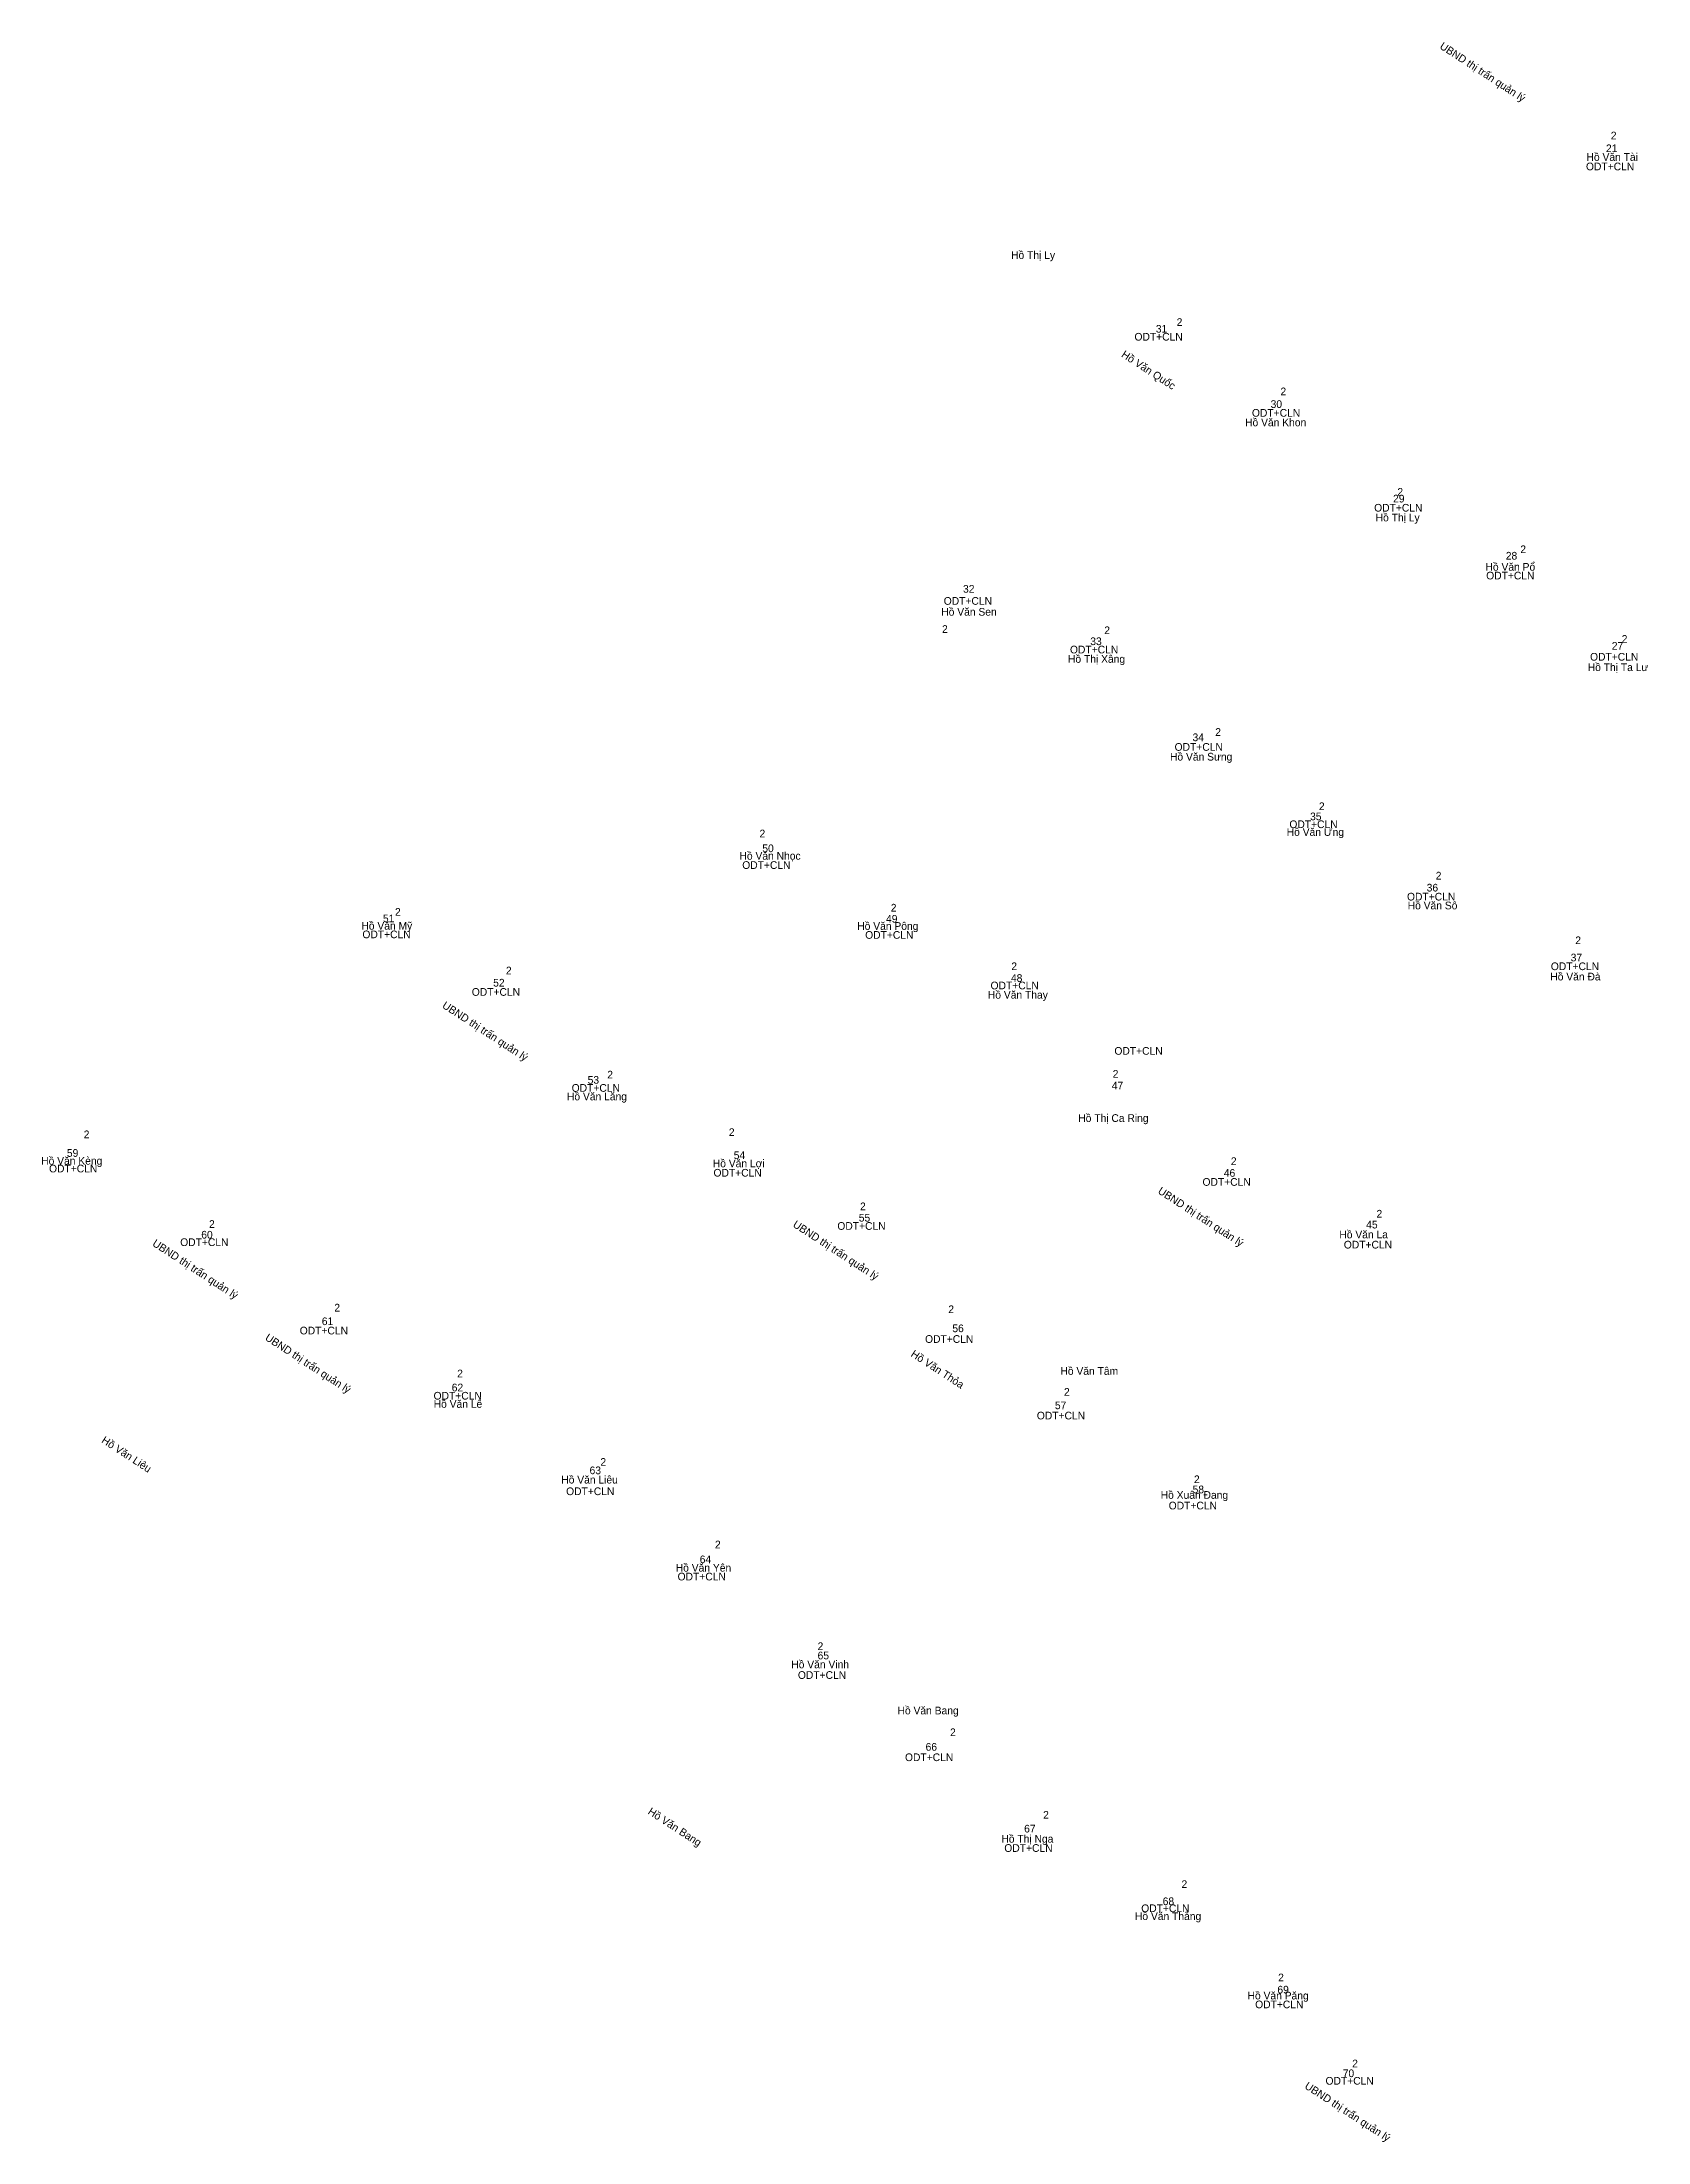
# Model space of a CAD drawing. Extents: x 535619 to 536031, y 1839089 to 1839450.
# Drawn here: x 535619 to 535827.9, y 1839089.1 to 1839362.3 of the extents above; entities that cross this region are included whole.
import ezdxf

# ---------------------------------------------------------------- set-up
doc = ezdxf.new("R2010")
doc.units = 0
for name, color, linetype in [('Level 16', 7, 'Continuous'), ('Level 17', 7, 'Continuous'), ('Level 18', 7, 'Continuous'), ('Level 19', 7, 'Continuous')]:
    doc.layers.add(name, color=color, linetype=linetype)

msp = doc.modelspace()

# ---------------------------------------------------------------- texts
at = {"layer": 'Level 16'}
for s, p in [('UBND thị trấn quản lý', (535800.73, 1839361.54)), ('Hồ Văn Quốc', (535759.32, 1839321.42)), ('UBND thị trấn quản lý', (535670.98, 1839236.73)), ('UBND thị trấn quản lý', (535764.07, 1839212.58)), ('UBND thị trấn quản lý', (535716.59, 1839208.23)), ('UBND thị trấn quản lý', (535633.28, 1839205.76)), ('UBND thị trấn quản lý', (535647.94, 1839193.5)), ('Hồ Văn Thỏa', (535731.94, 1839191.37)), ('Hồ Văn Liêu', (535626.66, 1839180.15)), ('Hồ Văn Bang', (535697.73, 1839131.83)), ('UBND thị trấn quản lý', (535783.16, 1839096.13))]:
    msp.add_text(s, height=1, rotation=326.8833, dxfattribs=at).set_placement(p)
for s, p in [('Hồ Văn Tài', (535819.92, 1839346.86)), ('Hồ Thị Ly', (535745.07, 1839334.1)), ('Hồ Văn Khon', (535775.51, 1839312.33)), ('Hồ Thị Ly', (535792.49, 1839299.95)), ('Hồ Văn Pổ', (535806.78, 1839293.53)), ('Hồ Văn Sen', (535735.99, 1839287.68)), ('Hồ Thị Xâng', (535752.47, 1839281.55)), ('Hồ Thị Ta Lư', (535820.08, 1839280.47)), ('Hồ Văn Sưng', (535765.74, 1839268.83)), ('Hồ Văn Ưng', (535780.92, 1839259.03)), ('Hồ Văn Nhọc', (535709.74, 1839255.93)), ('Hồ Văn Sô', (535796.66, 1839249.47)), ('Hồ Văn Mỹ', (535660.56, 1839246.83)), ('Hồ Văn Pông', (535725.06, 1839246.8)), ('Hồ Văn Đà', (535815.21, 1839240.22)), ('Hồ Văn Thay', (535742.05, 1839237.85)), ('Hồ Văn Lăng', (535687.3, 1839224.62)), ('Hồ Thị Ca Ring', (535753.81, 1839221.81)), ('Hồ Văn Kèng', (535618.91, 1839216.25)), ('Hồ Văn Lợi', (535706.27, 1839215.91)), ('Hồ Văn La', (535787.77, 1839206.66)), ('Hồ Văn Tâm', (535751.49, 1839188.9)), ('Hồ Văn Lê', (535669.96, 1839184.61)), ('Hồ Văn Liêu', (535686.56, 1839174.76)), ('Hồ Xuân Đang', (535764.53, 1839172.77)), ('Hồ Văn Yên', (535701.45, 1839163.3)), ('Hồ Văn Vinh', (535716.48, 1839150.72)), ('Hồ Văn Bang', (535730.3, 1839144.72)), ('Hồ Thị Nga', (535743.81, 1839128.03)), ('Hồ Văn Thắng', (535761.18, 1839117.96)), ('Hồ Văn Păng', (535775.83, 1839107.63))]:
    msp.add_text(s, height=1, dxfattribs=at).set_placement(p)
at = {"layer": 'Level 17'}
for p in [(535819.85, 1839345.63), (535761.12, 1839323.47), (535776.4, 1839313.57), (535792.3, 1839301.22), (535806.87, 1839292.4), (535736.31, 1839289.1), (535752.73, 1839282.77), (535820.38, 1839281.83), (535766.34, 1839270.1), (535781.27, 1839260.04), (535710.1, 1839254.73), (535796.57, 1839250.62), (535660.69, 1839245.71), (535726.09, 1839245.64), (535815.28, 1839241.56), (535742.4, 1839239.06), (535674.92, 1839238.22), (535758.51, 1839230.55), (535687.91, 1839225.73), (535619.93, 1839215.24), (535706.36, 1839214.69), (535769.97, 1839213.5), (535722.47, 1839207.77), (535636.99, 1839205.66), (535788.35, 1839205.34), (535652.54, 1839194.16), (535733.88, 1839193.06), (535669.95, 1839185.68), (535748.42, 1839183.1), (535687.19, 1839173.25), (535765.57, 1839171.39), (535701.69, 1839162.15), (535717.34, 1839149.34), (535731.27, 1839138.64), (535744.19, 1839126.83), (535762, 1839118.99), (535776.82, 1839106.48), (535785.97, 1839096.54)]:
    msp.add_text('ODT+CLN', height=1, dxfattribs=at).set_placement(p)
at = {"layer": 'Level 18'}
for s, p in [('21', (535822.45, 1839347.99)), ('31', (535763.9, 1839324.51)), ('30', (535778.83, 1839314.71)), ('29', (535794.76, 1839302.41)), ('28', (535809.42, 1839294.98)), ('32', (535738.82, 1839290.67)), ('33', (535755.37, 1839283.85)), ('27', (535823.21, 1839283.25)), ('34', (535768.67, 1839271.35)), ('35', (535783.96, 1839261.06)), ('50', (535712.71, 1839256.91)), ('36', (535799.13, 1839251.79)), ('51', (535663.36, 1839247.78)), ('49', (535728.8, 1839247.74)), ('37', (535817.86, 1839242.7)), ('52', (535677.7, 1839239.42)), ('48', (535745.05, 1839240.03)), ('53', (535689.99, 1839226.78)), ('47', (535758.17, 1839226.04)), ('59', (535622.25, 1839217.27)), ('54', (535708.99, 1839216.98)), ('46', (535772.74, 1839214.67)), ('55', (535725.26, 1839208.84)), ('60', (535639.73, 1839206.63)), ('45', (535791.26, 1839207.95)), ('61', (535655.41, 1839195.37)), ('56', (535737.43, 1839194.45)), ('62', (535672.31, 1839186.75)), ('57', (535750.77, 1839184.43)), ('63', (535690.24, 1839175.97)), ('58', (535768.68, 1839173.49)), ('64', (535704.57, 1839164.39)), ('65', (535719.9, 1839151.88)), ('66', (535733.95, 1839139.99)), ('67', (535746.77, 1839129.35)), ('68', (535764.79, 1839119.9)), ('69', (535779.71, 1839108.4)), ('70', (535788.21, 1839097.52))]:
    msp.add_text(s, height=1, dxfattribs=at).set_placement(p)
at = {"layer": 'Level 19'}
for p in [(535823.08, 1839349.65), (535766.61, 1839325.38), (535780.11, 1839316.36), (535795.32, 1839303.29), (535811.31, 1839295.82), (535736.09, 1839285.44), (535757.19, 1839285.28), (535824.5, 1839284.15), (535771.62, 1839272.04), (535785.11, 1839262.38), (535712.35, 1839258.83), (535800.31, 1839253.35), (535664.93, 1839248.64), (535729.42, 1839249.18), (535818.46, 1839244.94), (535745.1, 1839241.56), (535679.36, 1839241.01), (535692.54, 1839227.46), (535758.29, 1839227.56), (535624.44, 1839219.69), (535708.36, 1839219.98), (535773.66, 1839216.2), (535725.42, 1839210.32), (535792.6, 1839209.36), (535640.74, 1839208.02), (535657.04, 1839197.14), (535736.9, 1839196.93), (535673.02, 1839188.57), (535751.95, 1839186.18), (535691.65, 1839177.06), (535768.86, 1839174.81), (535706.55, 1839166.32), (535719.9, 1839153.09), (535737.13, 1839141.89), (535749.24, 1839131.15), (535767.24, 1839122.13), (535779.81, 1839109.99), (535789.44, 1839098.79)]:
    msp.add_text('2', height=1, dxfattribs=at).set_placement(p)

doc.saveas('drawing.dxf')
